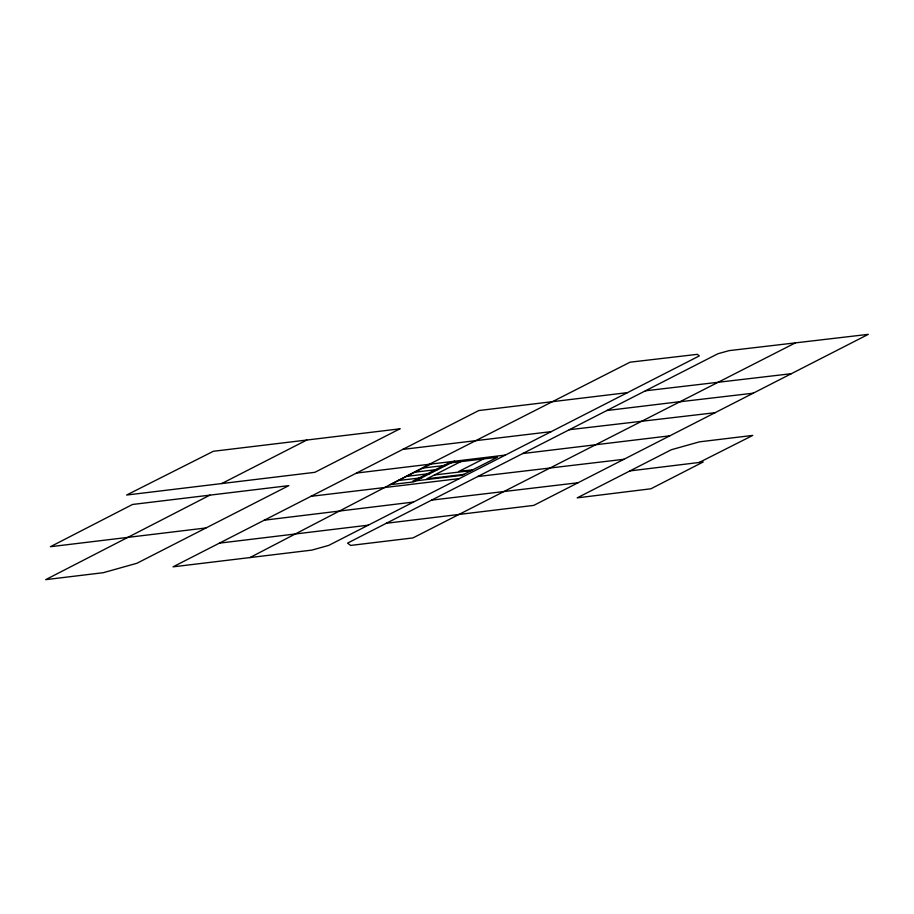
<?xml version="1.0" encoding="UTF-8"?>
<svg xmlns="http://www.w3.org/2000/svg" width="914" height="914" viewBox="0 0 914 914"><rect width="100%" height="100%" fill="white"/><g stroke="black" fill="none" stroke-linecap="round" stroke-linejoin="round"><path stroke-width="1.37" d="M249.933 557.574L429.763 464.049L630.043 362.195L697.325 354.335L699.324 355.9L328.754 545.384L311.903 550.102L173.032 566.84L478.776 410.546L627.472 392.632M209.912 495.137L45.7 579.647L103.248 572.701L136.963 563.253L288.847 485.62L132.507 504.471L50.373 546.721L205.993 527.961M221.702 483.563L306.818 440.034M386.382 523.254L533.776 505.385L868.3 334.353L729.109 350.622L717.867 353.764L347.548 543.11L350.645 545.429L412.968 537.923L795.386 342.876M431.237 463.878L390.232 484.671L413.608 481.907L454.612 461.102M460.736 461.65L426.907 478.81L463.672 474.423M483.392 458.965L458.794 471.441L472.812 469.785M699.244 462.461L752.782 435.407L699.439 441.85L671.379 449.722L577.18 497.867L650.894 488.784L703.209 461.981L629.906 470.916M522.682 453.55L669.825 435.818M356.483 473.064L505.339 455.081M606.839 410.523L681.021 401.554M551.176 431.648L402.743 449.402M477.725 476.537L623.908 459.296M413.436 502.06L264.272 520.192M219.371 543.144L368.273 525.173M423.045 468.037L446.409 465.26M414.842 472.195L438.206 469.419M406.639 476.354L430.003 473.578M434.493 474.96L471.167 470.619M398.435 480.513L421.8 477.748M311 496.325L459.342 478.605M431.625 500.118L578.014 482.752M645.41 390.804L791.33 373.7M680.781 401.669L753.25 393.191M569.285 429.717L715.022 412.717M399.932 428.826L314.862 472.321L126.612 495.034L213.385 451.276L399.932 428.826M448.42 463.112L412.785 481.187L461.776 475.383L497.41 457.297L448.42 463.112"/></g></svg>
